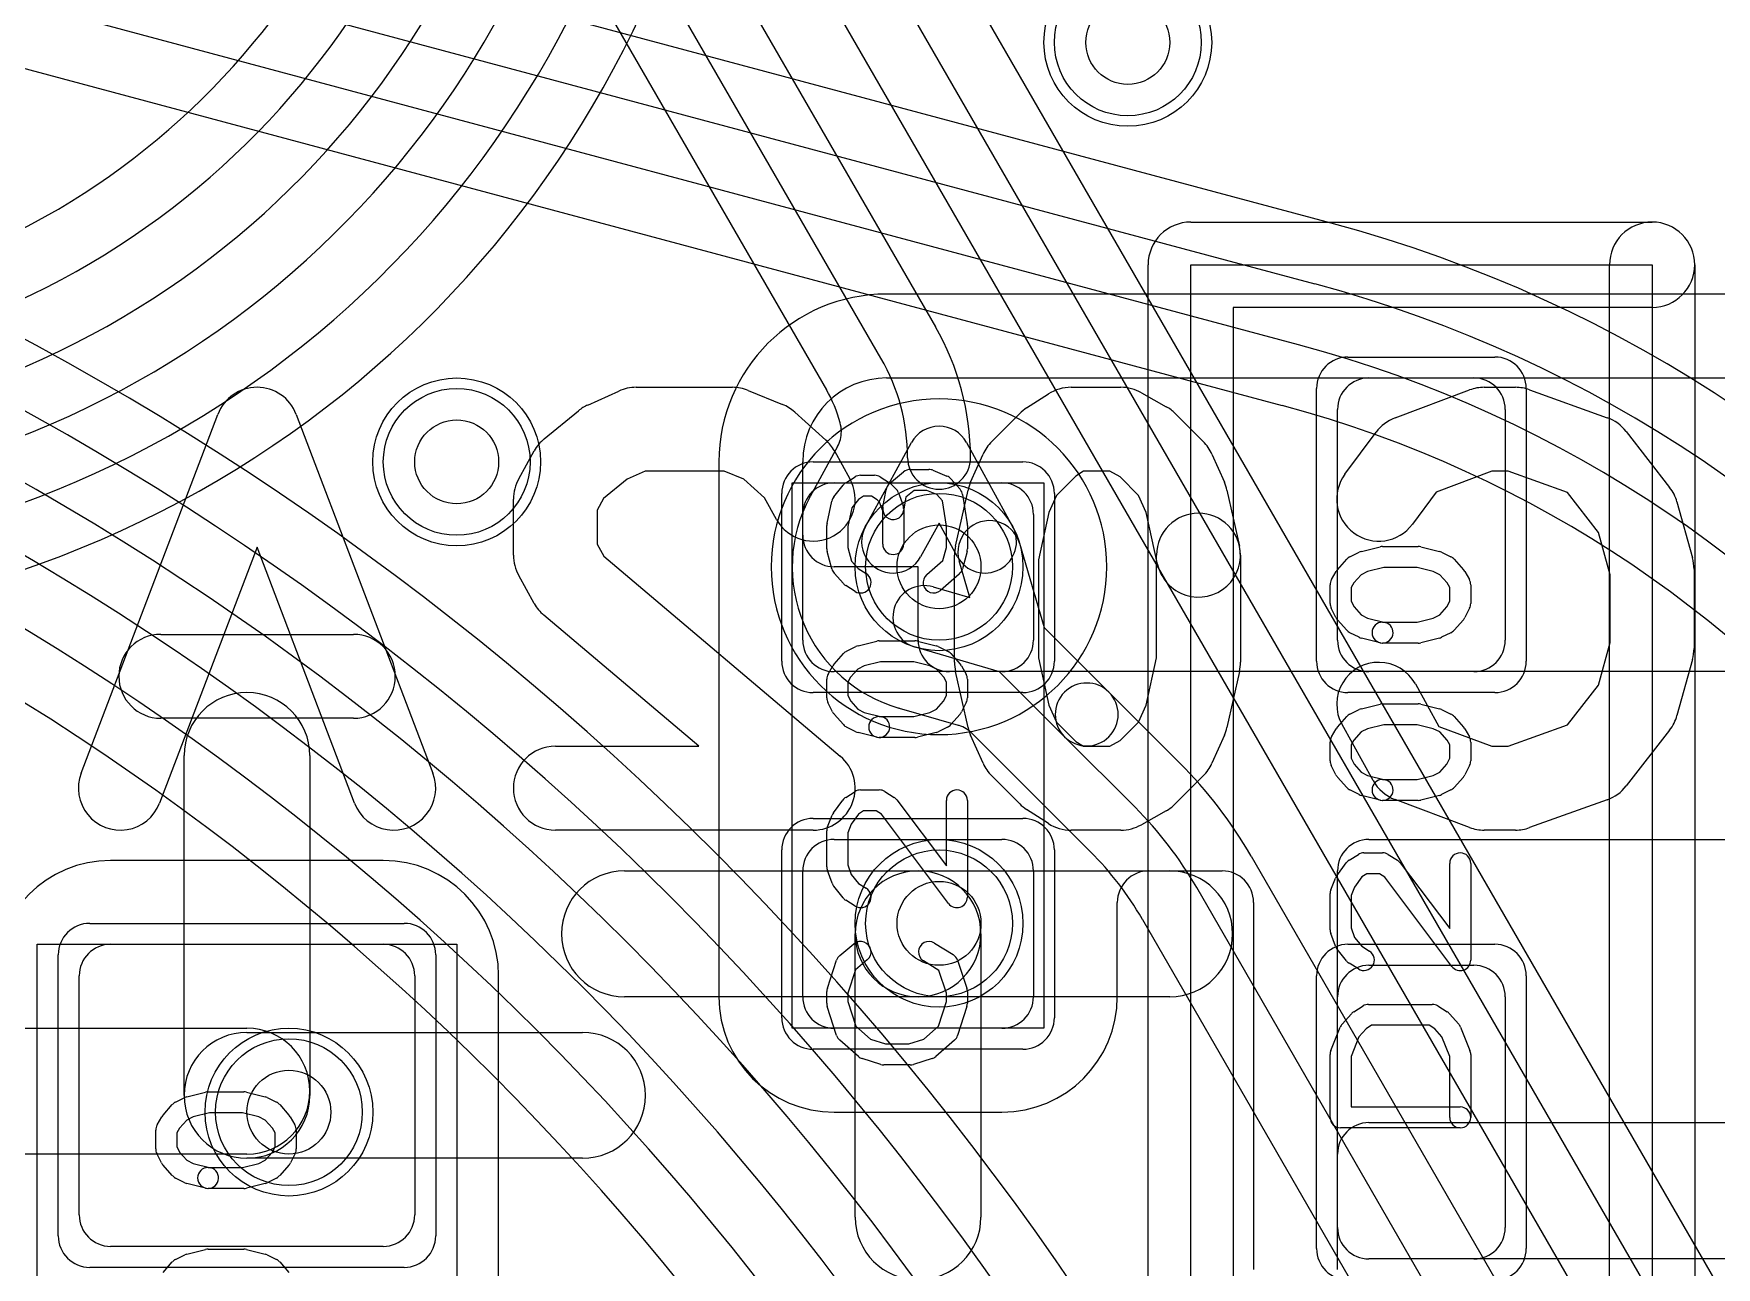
# Model space of a CAD drawing. Extents: x 0 to 20.5, y -0.5 to 20.
# Drawn here: x 13.191 to 17.203, y 10.18 to 13.121 of the extents above; entities that cross this region are included whole.
import ezdxf

# ---------------------------------------------------------------- set-up
doc = ezdxf.new("R2010")
doc.units = 0
for name, color, linetype in [('Hole', 1, 'CONTINUOUS'), ('L1', 3, 'CONTINUOUS'), ('L2', 3, 'CONTINUOUS'), ('L3', 3, 'CONTINUOUS'), ('L4', 3, 'CONTINUOUS'), ('MetalMask-A', 176, 'CONTINUOUS'), ('PartsArea-A', 111, 'CONTINUOUS'), ('PartsSilk-A', 221, 'CONTINUOUS'), ('PartsSilk-B', 221, 'CONTINUOUS'), ('Resist-A', 2, 'CONTINUOUS'), ('Resist-B', 2, 'CONTINUOUS'), ('Silk-A', 140, 'CONTINUOUS'), ('Silk-B', 140, 'CONTINUOUS')]:
    doc.layers.add(name, color=color, linetype=linetype)

msp = doc.modelspace()

# ---------------------------------------------------------------- linework, layer by layer
at = {"layer": 'Hole'}
for centre in [(15.8, 13.1), (14.2, 12.1), (15.35, 11.85), (15.35, 11), (13.8, 10.55)]:
    msp.add_circle(centre, 0.1, dxfattribs=at)
at = {"layer": 'L1'}
for p, q in [((17.775, 12.50004), (15.225, 12.50004)), ((15.225, 12.3), (17.775, 12.3)), ((16.375, 12.3), (16.625, 12.3)), ((16.3, 11.675), (16.3, 12.225)), ((16.7, 12.225), (16.7, 11.675)), ((14.82496, 12.1), (14.82496, 10.825)), ((15.025, 11.92497), (15.025, 12.1)), ((15.1, 12.05), (15.5, 12.05)), ((15.025, 11.675), (15.025, 11.975)), ((15.575, 11.975), (15.575, 11.675)), ((15.3, 11.85), (15.09997, 11.85)), ((15.3, 11.67497), (15.3, 11.85)), ((15.5, 11.6), (15.1, 11.6)), ((17.62503, 11.6), (15.37497, 11.6)), ((16.625, 11.6), (16.375, 11.6)), ((13.55, 10.59), (13.55, 11.4)), ((13.85, 11.4), (13.85, 10.59)), ((15.1, 11.2), (15.5, 11.2)), ((16.37497, 11.2), (17.90003, 11.2)), ((14.025, 11.15004), (13.375, 11.15004)), ((14.6, 11.125), (15.3, 11.125)), ((15.025, 10.825), (15.025, 11.125)), ((15.3, 11.125), (15.9, 11.125)), ((15.575, 11.125), (15.575, 10.825)), ((15.85004, 11.125), (16.02496, 11.125)), ((16.3, 10.27497), (16.3, 11.12503)), ((15.77504, 10.825), (15.77504, 11.05)), ((16.09996, 11.05), (16.09996, 10.175)), ((15.15, 10.3), (15.15, 10.975)), ((15.45, 10.975), (15.45, 10.3)), ((13.375, 10.95), (14.025, 10.95)), ((13.3, 10.305), (13.3, 10.875)), ((14.1, 10.875), (14.1, 10.305)), ((14.30004, 9.95004), (14.30004, 10.875)), ((16.375, 10.9), (16.625, 10.9)), ((15.3, 10.825), (14.6, 10.825)), ((15.9, 10.825), (15.3, 10.825)), ((16.3, 10.275), (16.3, 10.825)), ((16.7, 10.825), (16.7, 10.275)), ((12.9, 10.75), (13.7, 10.75)), ((13.7, 10.74), (14.5, 10.74)), ((15.5, 10.75), (15.1, 10.75)), ((15.1, 10.54996), (15.5, 10.54996)), ((16.37497, 10.525), (17.90003, 10.525)), ((13.7, 10.45), (12.9, 10.45)), ((14.5, 10.44), (13.7, 10.44)), ((16.3, 10.175), (16.3, 10.45003)), ((14.025, 10.23), (13.375, 10.23)), ((17.90003, 10.2), (16.37497, 10.2)), ((16.625, 10.2), (16.375, 10.2))]:
    msp.add_line(p, q, dxfattribs=at)
for centre in [(15.8, 13.1), (14.2, 12.1), (15.35, 11.85), (15.35, 11), (13.8, 10.55)]:
    msp.add_circle(centre, 0.2, dxfattribs=at)
for centre, radius, start, end in [((12.35, 14.2326), 1.77496, -74.9998, 0), ((12.35, 14.2326), 1.925, -74.99993, 0), ((12.35, 14.2326), 2.075, -75.00002, 0), ((12.35, 14.23261), 2.225, -75.0001, 0), ((12.35, 14.23261), 2.375, -75.0001, 0), ((12.35, 14.23261), 2.52504, -75.00018, 0), ((15.225, 12.1), 0.40004, 90, 180), ((15.225, 12.1), 0.2, 90, 180), ((16.375, 12.225), 0.075, 90, 180), ((16.625, 12.225), 0.075, 0, 90), ((15.1, 11.975), 0.075, 90, 180), ((15.5, 11.975), 0.075, 0, 90), ((15.09997, 11.92497), 0.07497, 180, -90), ((15.1, 11.675), 0.075, 180, -90), ((15.37497, 11.67497), 0.07497, 180, -90), ((15.5, 11.675), 0.075, -90, 0), ((16.375, 11.675), 0.075, 180, -90), ((16.625, 11.675), 0.075, -90, 0), ((13.7, 11.4), 0.15, 0, 180), ((15.1, 11.125), 0.075, 90, 180), ((15.5, 11.125), 0.075, 0, 90), ((16.37497, 11.12503), 0.07497, 90, 180), ((13.375, 10.875), 0.27504, 90, 180), ((14.025, 10.875), 0.27504, 0, 90), ((14.6, 10.975), 0.15, 90, -90), ((15.3, 10.975), 0.15, 0, 180), ((15.3, 10.975), 0.15, 90, -90), ((15.3, 10.975), 0.15, -90, 90), ((15.85004, 11.05), 0.075, 90, 180), ((15.9, 10.975), 0.15, -90, 90), ((16.02496, 11.05), 0.075, 0, 90), ((13.375, 10.875), 0.075, 90, 180), ((14.025, 10.875), 0.075, 0, 90), ((16.375, 10.825), 0.075, 90, 180), ((16.625, 10.825), 0.075, 0, 90), ((15.1, 10.825), 0.27504, 180, -90), ((15.1, 10.825), 0.075, 180, -90), ((15.5, 10.825), 0.27504, -90, 0), ((15.5, 10.825), 0.075, -90, 0), ((13.7, 10.59), 0.15, 90, -90), ((13.7, 10.6), 0.15, -90, 90), ((14.5, 10.59), 0.15, -90, 90), ((13.7, 10.59), 0.15, 180, 0), ((16.37497, 10.45003), 0.07497, 90, 180), ((13.375, 10.305), 0.075, 180, -90), ((14.025, 10.305), 0.075, -90, 0), ((15.3, 10.3), 0.15, 180, 0), ((16.375, 10.275), 0.075, 180, -90), ((16.37497, 10.27497), 0.07497, 180, -90), ((16.625, 10.275), 0.075, -90, 0)]:
    msp.add_arc(centre, radius, start, end, dxfattribs=at)
at = {"layer": 'L2'}
for centre in [(15.8, 13.1), (14.2, 12.1), (15.35, 11), (13.8, 10.55)]:
    msp.add_circle(centre, 0.2, dxfattribs=at)
for start, end in [(90, -90), (-90, 90)]:
    msp.add_arc((15.35, 11.85), 0.40004, start, end, dxfattribs=at)
at = {"layer": 'L3'}
for p, q in [((16.2847, 12.66913), (12.59943, 13.6566)), ((12.56059, 13.51167), (16.24587, 12.5242)), ((16.20705, 12.37931), (12.52177, 13.36678)), ((12.48294, 13.22185), (16.16821, 12.23439))]:
    msp.add_line(p, q, dxfattribs=at)
for centre in [(15.8, 13.1), (14.2, 12.1), (15.35, 11), (13.8, 10.55)]:
    msp.add_circle(centre, 0.2, dxfattribs=at)
for centre, radius, start, end in [((15.45, 9.55398), 3.22504, 0, 75.00003), ((15.45, 9.55398), 3.075, 0, 74.99997), ((15.45, 9.55398), 2.925, 0, 74.9999), ((15.35, 11.85), 0.40004, 90, -90), ((15.35, 11.85), 0.40004, -90, 90), ((15.45, 9.55398), 2.77496, 0, 75.00007)]:
    msp.add_arc(centre, radius, start, end, dxfattribs=at)
at = {"layer": 'L4'}
for p, q in [((14.40707, 14.6875), (17.72283, 8.94442)), ((17.59293, 8.86942), (14.27716, 14.6125)), ((14.12005, 14.5375), (15.34136, 12.42213)), ((15.21146, 12.34713), (13.99014, 14.4625)), ((13.87463, 14.3625), (15.08152, 12.27209)), ((17.85277, 9.01944), (14.81123, 14.28753)), ((15.1078, 12.13633), (15.0427, 12.01763)), ((15.17464, 11.94617), (15.28424, 12.14605)), ((15.41576, 12.14605), (15.52536, 11.94617)), ((15.35, 11.954), (15.30616, 11.87405)), ((15.39384, 11.87405), (15.35, 11.954)), ((15.542, 11.906), (15.60046, 11.7056)), ((15.42354, 11.77646), (15.398, 11.864)), ((15.336, 11.802), (15.42354, 11.77646)), ((15.60046, 11.7056), (15.7551, 11.55096)), ((15.4944, 11.59954), (15.294, 11.658)), ((15.64904, 11.4449), (15.4944, 11.59954)), ((15.7551, 11.55096), (15.92333, 11.38273)), ((15.2546, 11.51321), (15.39525, 11.47218)), ((15.42962, 11.45212), (15.71119, 11.17057)), ((15.81726, 11.27666), (15.64904, 11.4449)), ((16.09416, 11.1601), (17.46303, 8.78916)), ((17.33313, 8.71416), (15.96426, 11.0851)), ((15.83482, 11.0092), (17.20319, 8.63913))]:
    msp.add_line(p, q, dxfattribs=at)
for centre in [(15.8, 13.1), (14.2, 12.1), (15.35, 11.85), (15.35, 11), (13.8, 10.55)]:
    msp.add_circle(centre, 0.2, dxfattribs=at)
for centre, radius, start, end in [((9.85, 6.2), 7.02504, 0, 90), ((9.85, 6.2), 6.875, 0, 90), ((9.85, 6.2), 6.725, 0, 90), ((9.85, 6.2), 6.575, 0, 90), ((9.85, 6.2), 6.425, 0, 90), ((9.85, 6.2), 6.27496, 0, 90), ((14.80072, 12.10999), 0.62428, 0, 30.00011), ((14.80072, 12.10999), 0.47428, 0, 29.99991), ((14.80072, 12.10998), 0.32424, 14.85401, 29.99848), ((15.04207, 12.17238), 0.07497, -28.74282, 0), ((15.04207, 12.1724), 0.07497, -0.01528, 16.02938), ((15.35, 12.10999), 0.075, 28.7385, 151.2615), ((15.35, 12.10999), 0.075, 180, 0), ((15.34999, 11.85), 0.35004, 151.6661, -105.89211), ((14.9764, 12.05262), 0.07497, -29.12587, -27.82297), ((15.47, 11.885), 0.075, 16.2602, -163.73698), ((15.2404, 11.91011), 0.075, 151.2615, -28.73724), ((15.4596, 11.91011), 0.075, -151.2615, 28.73724), ((15.315, 11.73), 0.075, 73.7398, -106.26302), ((15.70207, 11.49793), 0.075, 45, -135), ((15.70207, 11.49793), 0.075, -135, 45), ((15.23361, 11.44124), 0.07497, 73.74071, 74.10605), ((15.37426, 11.40021), 0.07497, 72.72758, 73.74071), ((15.37589, 11.39972), 0.07497, 73.13606, 74.02836), ((15.37603, 11.39968), 0.07497, 44.9946, 73.24732), ((15.37661, 11.39911), 0.07497, 45, 45.61606), ((15.16319, 10.62259), 1.075, 30.00066, 45), ((15.16319, 10.62259), 0.925, 30.00064, 45), ((15.16315, 10.62263), 0.77497, 30.0475, 44.99477), ((15.7694, 10.97258), 0.07497, 29.23869, 30.53646)]:
    msp.add_arc(centre, radius, start, end, dxfattribs=at)
at = {"layer": 'MetalMask-A'}
for p, q in [((16.375, 12.3), (16.625, 12.3)), ((16.3, 11.675), (16.3, 12.225)), ((16.7, 12.225), (16.7, 11.675)), ((15.1, 12.05), (15.5, 12.05)), ((15.025, 11.675), (15.025, 11.975)), ((15.575, 11.975), (15.575, 11.675)), ((15.5, 11.6), (15.1, 11.6)), ((16.625, 11.6), (16.375, 11.6)), ((15.1, 11.2), (15.5, 11.2)), ((15.025, 10.825), (15.025, 11.125)), ((15.575, 11.125), (15.575, 10.825)), ((13.375, 10.95), (14.025, 10.95)), ((13.3, 10.305), (13.3, 10.875)), ((14.1, 10.875), (14.1, 10.305)), ((16.375, 10.9), (16.625, 10.9)), ((16.3, 10.275), (16.3, 10.825)), ((16.7, 10.825), (16.7, 10.275)), ((15.5, 10.75), (15.1, 10.75)), ((14.025, 10.23), (13.375, 10.23)), ((16.625, 10.2), (16.375, 10.2))]:
    msp.add_line(p, q, dxfattribs=at)
for centre, start, end in [((16.375, 12.225), 90, 180), ((16.625, 12.225), 0, 90), ((15.1, 11.975), 90, 180), ((15.5, 11.975), 0, 90), ((15.1, 11.675), 180, -90), ((15.5, 11.675), -90, 0), ((16.375, 11.675), 180, -90), ((16.625, 11.675), -90, 0), ((15.1, 11.125), 90, 180), ((15.5, 11.125), 0, 90), ((13.375, 10.875), 90, 180), ((14.025, 10.875), 0, 90), ((16.375, 10.825), 90, 180), ((16.625, 10.825), 0, 90), ((15.1, 10.825), 180, -90), ((15.5, 10.825), -90, 0), ((13.375, 10.305), 180, -90), ((14.025, 10.305), -90, 0), ((16.375, 10.275), 180, -90), ((16.625, 10.275), -90, 0)]:
    msp.add_arc(centre, 0.075, start, end, dxfattribs=at)
at = {"layer": 'PartsArea-A'}
for p, q in [((15.95, 9.93), (15.95, 12.57)), ((15.95, 12.57), (17.05, 12.57)), ((17.05, 12.57), (17.05, 9.93)), ((15, 10.75), (15, 12.05)), ((15, 12.05), (15.6, 12.05)), ((15.6, 12.05), (15.6, 10.75)), ((13.2, 8.95), (13.2, 10.95)), ((13.2, 10.95), (14.2, 10.95)), ((14.2, 10.95), (14.2, 8.95)), ((15.6, 10.75), (15, 10.75))]:
    msp.add_line(p, q, dxfattribs=at)
at = {"layer": 'PartsSilk-A'}
for p, q in [((15.95, 12.6716), (17.05, 12.6716)), ((15.8484, 9.43), (15.8484, 12.57)), ((16.9484, 9.5316), (16.9484, 12.57)), ((17.1516, 12.57), (17.1516, 9.43)), ((17.05, 12.4684), (16.0516, 12.4684)), ((16.0516, 12.4684), (16.0516, 9.5316)), ((15.23215, 12.04838), (15.26548, 12.07615)), ((15.28148, 12.08194), (15.32593, 12.08194)), ((15.33554, 12.08002), (15.36887, 12.06614)), ((15.099, 12.01701), (15.12122, 12.04479)), ((15.12749, 12.05037), (15.14971, 12.06426)), ((15.16296, 12.06806), (15.1963, 12.06806)), ((15.20955, 12.06426), (15.23177, 12.05037)), ((15.2362, 12.04685), (15.24731, 12.03574)), ((15.37795, 12.05967), (15.40017, 12.03467)), ((15.08295, 11.95376), (15.09406, 12.00654)), ((15.1576, 12.01023), (15.14176, 11.99042)), ((15.17013, 12.01806), (15.1576, 12.01023)), ((15.18913, 12.01806), (15.17013, 12.01806)), ((15.20285, 12.00948), (15.18913, 12.01806)), ((15.20803, 12.0043), (15.20285, 12.00948)), ((15.21574, 11.9831), (15.20803, 12.0043)), ((15.21613, 11.99188), (15.22354, 12.03355)), ((15.25313, 12.0266), (15.26424, 11.99604)), ((15.27117, 12.01581), (15.26535, 11.98312)), ((15.29053, 12.03194), (15.27117, 12.01581)), ((15.32093, 12.03194), (15.29053, 12.03194)), ((15.34437, 12.02218), (15.32093, 12.03194)), ((15.35795, 12.00691), (15.34437, 12.02218)), ((15.36759, 11.94662), (15.35795, 12.00691)), ((15.40617, 12.02201), (15.41728, 11.95256)), ((15.14176, 11.99042), (15.13241, 11.94601)), ((15.21574, 11.90417), (15.21574, 11.9831)), ((15.26574, 11.9875), (15.26574, 11.90417)), ((15.08241, 11.89306), (15.08241, 11.94861)), ((15.13241, 11.94601), (15.13241, 11.89634)), ((15.36759, 11.89634), (15.36759, 11.94662)), ((15.41759, 11.94861), (15.41759, 11.89306)), ((15.09436, 11.84495), (15.08325, 11.88662)), ((15.13241, 11.89634), (15.14115, 11.86356)), ((15.35929, 11.86519), (15.36759, 11.89634)), ((15.41675, 11.88662), (15.40564, 11.84495)), ((16.32956, 11.87375), (16.35178, 11.88486)), ((16.3569, 11.88675), (16.40135, 11.89786)), ((16.40741, 11.89861), (16.49259, 11.89861)), ((16.49865, 11.89786), (16.5431, 11.88675)), ((16.54822, 11.88486), (16.57044, 11.87375)), ((15.12205, 11.80978), (15.09983, 11.83478)), ((15.14115, 11.86356), (15.15704, 11.84568)), ((15.15704, 11.84568), (15.17621, 11.8337)), ((15.32058, 11.83131), (15.35929, 11.86519)), ((16.2857, 11.81934), (16.29681, 11.83879)), ((16.29983, 11.843), (16.32205, 11.868)), ((16.37169, 11.83891), (16.35623, 11.83118)), ((16.41049, 11.84861), (16.37169, 11.83891)), ((16.48951, 11.84861), (16.41049, 11.84861)), ((16.52831, 11.83891), (16.48951, 11.84861)), ((16.54377, 11.83118), (16.52831, 11.83891)), ((16.57795, 11.868), (16.60017, 11.843)), ((16.60319, 11.83879), (16.6143, 11.81934)), ((15.14971, 11.7913), (15.12749, 11.80519)), ((15.39794, 11.83258), (15.3535, 11.79369)), ((16.28241, 11.7625), (16.28241, 11.80694)), ((16.33894, 11.81173), (16.33241, 11.8003)), ((16.33241, 11.8003), (16.33241, 11.7684)), ((16.35623, 11.83118), (16.33894, 11.81173)), ((16.56106, 11.81173), (16.54377, 11.83118)), ((16.56759, 11.8003), (16.56106, 11.81173)), ((16.56759, 11.7684), (16.56759, 11.8003)), ((16.61759, 11.80694), (16.61759, 11.7625)), ((16.33241, 11.7684), (16.3394, 11.75442)), ((16.5606, 11.75442), (16.56759, 11.7684)), ((16.29616, 11.7291), (16.28505, 11.75132)), ((16.32205, 11.69867), (16.29983, 11.72367)), ((16.3394, 11.75442), (16.35623, 11.73549)), ((16.35623, 11.73549), (16.37169, 11.72776)), ((16.37169, 11.72776), (16.41347, 11.71731)), ((16.40741, 11.71806), (16.48951, 11.71806)), ((16.48951, 11.71806), (16.52831, 11.72776)), ((16.52831, 11.72776), (16.54377, 11.73549)), ((16.54377, 11.73549), (16.5606, 11.75442)), ((16.60017, 11.72367), (16.57795, 11.69867)), ((16.61495, 11.75132), (16.60384, 11.7291)), ((16.35178, 11.68181), (16.32956, 11.69292)), ((16.40135, 11.66881), (16.3569, 11.67992)), ((16.5431, 11.67992), (16.49865, 11.66881)), ((16.57044, 11.69292), (16.54822, 11.68181)), ((15.09983, 11.618), (15.12205, 11.643)), ((15.12956, 11.64875), (15.15178, 11.65986)), ((15.1569, 11.66175), (15.20135, 11.67286)), ((15.20741, 11.67361), (15.29259, 11.67361)), ((15.29865, 11.67286), (15.3431, 11.66175)), ((15.34822, 11.65986), (15.37044, 11.64875)), ((15.37795, 11.643), (15.40017, 11.618)), ((16.49259, 11.66806), (16.40741, 11.66806)), ((15.0857, 11.59434), (15.09681, 11.61379)), ((15.15623, 11.60618), (15.13894, 11.58673)), ((15.17169, 11.61391), (15.15623, 11.60618)), ((15.21049, 11.62361), (15.17169, 11.61391)), ((15.28951, 11.62361), (15.21049, 11.62361)), ((15.32831, 11.61391), (15.28951, 11.62361)), ((15.34377, 11.60618), (15.32831, 11.61391)), ((15.36106, 11.58673), (15.34377, 11.60618)), ((15.40319, 11.61379), (15.4143, 11.59434)), ((15.08241, 11.5375), (15.08241, 11.58194)), ((15.13894, 11.58673), (15.13241, 11.5753)), ((15.13241, 11.5753), (15.13241, 11.5434)), ((15.36759, 11.5753), (15.36106, 11.58673)), ((15.36759, 11.5434), (15.36759, 11.5753)), ((15.41759, 11.58194), (15.41759, 11.5375)), ((15.09616, 11.5041), (15.08505, 11.52632)), ((15.13241, 11.5434), (15.1394, 11.52942)), ((15.1394, 11.52942), (15.15623, 11.51049)), ((15.34377, 11.51049), (15.3606, 11.52942)), ((15.3606, 11.52942), (15.36759, 11.5434)), ((15.41495, 11.52632), (15.40384, 11.5041)), ((16.3569, 11.51175), (16.40135, 11.52286)), ((16.40741, 11.52361), (16.49259, 11.52361)), ((16.49865, 11.52286), (16.5431, 11.51175)), ((15.12205, 11.47367), (15.09983, 11.49867)), ((15.15623, 11.51049), (15.17169, 11.50276)), ((15.17169, 11.50276), (15.21347, 11.49231)), ((15.20741, 11.49306), (15.28951, 11.49306)), ((15.28951, 11.49306), (15.32831, 11.50276)), ((15.32831, 11.50276), (15.34377, 11.51049)), ((15.40017, 11.49867), (15.37795, 11.47367)), ((16.29983, 11.468), (16.32205, 11.493)), ((16.32956, 11.49875), (16.35178, 11.50986)), ((16.54822, 11.50986), (16.57044, 11.49875)), ((16.57795, 11.493), (16.60017, 11.468)), ((15.15178, 11.45681), (15.12956, 11.46792)), ((15.20135, 11.44381), (15.1569, 11.45492)), ((15.29259, 11.44306), (15.20741, 11.44306)), ((15.3431, 11.45492), (15.29865, 11.44381)), ((15.37044, 11.46792), (15.34822, 11.45681)), ((16.2857, 11.44434), (16.29681, 11.46379)), ((16.33894, 11.43673), (16.33241, 11.4253)), ((16.35623, 11.45618), (16.33894, 11.43673)), ((16.37169, 11.46391), (16.35623, 11.45618)), ((16.41049, 11.47361), (16.37169, 11.46391)), ((16.48951, 11.47361), (16.41049, 11.47361)), ((16.52831, 11.46391), (16.48951, 11.47361)), ((16.54377, 11.45618), (16.52831, 11.46391)), ((16.56106, 11.43673), (16.54377, 11.45618)), ((16.56759, 11.4253), (16.56106, 11.43673)), ((16.60319, 11.46379), (16.6143, 11.44434)), ((16.28241, 11.3875), (16.28241, 11.43194)), ((16.33241, 11.4253), (16.33241, 11.3934)), ((16.56759, 11.3934), (16.56759, 11.4253)), ((16.61759, 11.43194), (16.61759, 11.3875)), ((16.29616, 11.3541), (16.28505, 11.37632)), ((16.33241, 11.3934), (16.3394, 11.37942)), ((16.3394, 11.37942), (16.35623, 11.36049)), ((16.35623, 11.36049), (16.37169, 11.35276)), ((16.52831, 11.35276), (16.54377, 11.36049)), ((16.54377, 11.36049), (16.5606, 11.37942)), ((16.5606, 11.37942), (16.56759, 11.3934)), ((16.61495, 11.37632), (16.60384, 11.3541)), ((15.12749, 11.30037), (15.14971, 11.31426)), ((15.16296, 11.31806), (15.20741, 11.31806)), ((15.22066, 11.31426), (15.24288, 11.30037)), ((16.32205, 11.32367), (16.29983, 11.34867)), ((16.35178, 11.30681), (16.32956, 11.31792)), ((16.37169, 11.35276), (16.41347, 11.34231)), ((16.40741, 11.34306), (16.48951, 11.34306)), ((16.48951, 11.34306), (16.52831, 11.35276)), ((16.57044, 11.31792), (16.54822, 11.30681)), ((16.60017, 11.34867), (16.57795, 11.32367)), ((15.0983, 11.26331), (15.12052, 11.29387)), ((15.24961, 11.2942), (15.36759, 11.13733)), ((15.36759, 11.13733), (15.36759, 11.29306)), ((15.41759, 11.29306), (15.41759, 11.0625)), ((16.40135, 11.29381), (16.3569, 11.30492)), ((16.49259, 11.29306), (16.40741, 11.29306)), ((16.5431, 11.30492), (16.49865, 11.29381)), ((15.0842, 11.23011), (15.09531, 11.25789)), ((15.14057, 11.23643), (15.13241, 11.21602)), ((15.15811, 11.26054), (15.14057, 11.23643)), ((15.17013, 11.26806), (15.15811, 11.26054)), ((15.20024, 11.26806), (15.17013, 11.26806)), ((15.21244, 11.26043), (15.20024, 11.26806)), ((15.37261, 11.04747), (15.21244, 11.26043)), ((15.08241, 11.13472), (15.08241, 11.22083)), ((15.13241, 11.21602), (15.13241, 11.13912)), ((16.32749, 11.15037), (16.34971, 11.16426)), ((16.36296, 11.16806), (16.40741, 11.16806)), ((16.42066, 11.16426), (16.44288, 11.15037)), ((15.09503, 11.09563), (15.08392, 11.12618)), ((15.13241, 11.13912), (15.14061, 11.11658)), ((15.14061, 11.11658), (15.1576, 11.09533)), ((16.2983, 11.11331), (16.32052, 11.14387)), ((16.37013, 11.11806), (16.35811, 11.11054)), ((16.40024, 11.11806), (16.37013, 11.11806)), ((16.41244, 11.11043), (16.40024, 11.11806)), ((16.44961, 11.1442), (16.56759, 10.98733)), ((16.56759, 10.98733), (16.56759, 11.14306)), ((16.61759, 11.14306), (16.61759, 10.9125)), ((15.12122, 11.06077), (15.099, 11.08855)), ((15.1576, 11.09533), (15.17621, 11.0837)), ((16.2842, 11.08011), (16.29531, 11.10789)), ((16.34057, 11.08643), (16.33241, 11.06602)), ((16.35811, 11.11054), (16.34057, 11.08643)), ((16.57261, 10.89747), (16.41244, 11.11043)), ((15.14971, 11.0413), (15.12749, 11.05519)), ((16.28241, 10.98472), (16.28241, 11.07083)), ((16.33241, 11.06602), (16.33241, 10.98912)), ((15.33918, 10.95314), (15.38362, 10.92537)), ((16.29503, 10.94563), (16.28392, 10.97618)), ((16.33241, 10.98912), (16.34061, 10.96658)), ((16.34061, 10.96658), (16.3576, 10.94533)), ((15.08369, 10.8454), (15.10591, 10.91207)), ((15.11363, 10.92338), (15.14696, 10.95115)), ((15.17896, 10.91273), (15.1511, 10.88952)), ((15.39409, 10.91207), (15.41631, 10.8454)), ((16.32122, 10.91077), (16.299, 10.93855)), ((16.3576, 10.94533), (16.37621, 10.9337)), ((15.1511, 10.88952), (15.13241, 10.83344)), ((15.3495, 10.88773), (15.31268, 10.91074)), ((15.36759, 10.83344), (15.3495, 10.88773)), ((16.34971, 10.8913), (16.32749, 10.90519)), ((15.08241, 10.80972), (15.08241, 10.8375)), ((15.13241, 10.83344), (15.13241, 10.81362)), ((15.36759, 10.81362), (15.36759, 10.83344)), ((15.41759, 10.8375), (15.41759, 10.80972)), ((15.10582, 10.73266), (15.0836, 10.8021)), ((15.13241, 10.81362), (15.15132, 10.75452)), ((15.34868, 10.75452), (15.36759, 10.81362)), ((15.4164, 10.8021), (15.39418, 10.73266)), ((16.33861, 10.78926), (16.36083, 10.80314)), ((16.37407, 10.80694), (16.52593, 10.80694)), ((16.53917, 10.80314), (16.56139, 10.78926)), ((15.15132, 10.75452), (15.18656, 10.72368)), ((15.31344, 10.72368), (15.34868, 10.75452)), ((16.2842, 10.69678), (16.30642, 10.75234)), ((16.31094, 10.75967), (16.33316, 10.78467)), ((16.38124, 10.75694), (16.36815, 10.74876)), ((16.51876, 10.75694), (16.38124, 10.75694)), ((16.53185, 10.74876), (16.51876, 10.75694)), ((16.56684, 10.78467), (16.58906, 10.75967)), ((16.59358, 10.75234), (16.6158, 10.69678)), ((15.15761, 10.68258), (15.11317, 10.72147)), ((15.18656, 10.72368), (15.22234, 10.7125)), ((15.22234, 10.7125), (15.27766, 10.7125)), ((15.27766, 10.7125), (15.31344, 10.72368)), ((15.38683, 10.72147), (15.34239, 10.68258)), ((16.35122, 10.72972), (16.33241, 10.68269)), ((16.36815, 10.74876), (16.35122, 10.72972)), ((16.54878, 10.72972), (16.53185, 10.74876)), ((16.56759, 10.68269), (16.54878, 10.72972)), ((15.21106, 10.66364), (15.16661, 10.67753)), ((15.33339, 10.67753), (15.28894, 10.66364)), ((16.28241, 10.5375), (16.28241, 10.6875)), ((16.33241, 10.68269), (16.33241, 10.5625)), ((16.56759, 10.5375), (16.56759, 10.68269)), ((16.61759, 10.6875), (16.61759, 10.5375)), ((15.28148, 10.6625), (15.21852, 10.6625)), ((13.5569, 10.58675), (13.60135, 10.59786)), ((13.60741, 10.59861), (13.69259, 10.59861)), ((13.69865, 10.59786), (13.7431, 10.58675)), ((13.49983, 10.543), (13.52205, 10.568)), ((13.52956, 10.57375), (13.55178, 10.58486)), ((13.74822, 10.58486), (13.77044, 10.57375)), ((13.77795, 10.568), (13.80017, 10.543)), ((16.33241, 10.5625), (16.59259, 10.5625)), ((13.4857, 10.51934), (13.49681, 10.53879)), ((13.53894, 10.51173), (13.53241, 10.5003)), ((13.55623, 10.53118), (13.53894, 10.51173)), ((13.57169, 10.53891), (13.55623, 10.53118)), ((13.61049, 10.54861), (13.57169, 10.53891)), ((13.68951, 10.54861), (13.61049, 10.54861)), ((13.72831, 10.53891), (13.68951, 10.54861)), ((13.74377, 10.53118), (13.72831, 10.53891)), ((13.76106, 10.51173), (13.74377, 10.53118)), ((13.76759, 10.5003), (13.76106, 10.51173)), ((13.80319, 10.53879), (13.8143, 10.51934)), ((16.59259, 10.5125), (16.30741, 10.5125)), ((13.48241, 10.4625), (13.48241, 10.50694)), ((13.53241, 10.5003), (13.53241, 10.4684)), ((13.76759, 10.4684), (13.76759, 10.5003)), ((13.81759, 10.50694), (13.81759, 10.4625)), ((13.49616, 10.4291), (13.48505, 10.45132)), ((13.53241, 10.4684), (13.5394, 10.45442)), ((13.5394, 10.45442), (13.55623, 10.43549)), ((13.55623, 10.43549), (13.57169, 10.42776)), ((13.72831, 10.42776), (13.74377, 10.43549)), ((13.74377, 10.43549), (13.7606, 10.45442)), ((13.7606, 10.45442), (13.76759, 10.4684)), ((13.81495, 10.45132), (13.80384, 10.4291)), ((13.52205, 10.39867), (13.49983, 10.42367)), ((13.55178, 10.38181), (13.52956, 10.39292)), ((13.57169, 10.42776), (13.61347, 10.41731)), ((13.60741, 10.41806), (13.68951, 10.41806)), ((13.68951, 10.41806), (13.72831, 10.42776)), ((13.77044, 10.39292), (13.74822, 10.38181)), ((13.80017, 10.42367), (13.77795, 10.39867)), ((13.60135, 10.36881), (13.5569, 10.37992)), ((13.69259, 10.36806), (13.60741, 10.36806)), ((13.7431, 10.37992), (13.69865, 10.36881)), ((13.49983, 10.168), (13.52205, 10.193)), ((13.52956, 10.19875), (13.55178, 10.20986)), ((13.5569, 10.21175), (13.60135, 10.22286)), ((13.60741, 10.22361), (13.69259, 10.22361)), ((13.69865, 10.22286), (13.7431, 10.21175)), ((13.74822, 10.20986), (13.77044, 10.19875)), ((13.77795, 10.193), (13.80017, 10.168))]:
    msp.add_line(p, q, dxfattribs=at)
for centre, radius, start, end in [((15.95, 12.57), 0.1016, 90, 180), ((17.05, 12.57), 0.1016, 0, 180), ((17.05, 12.57), 0.1016, -90, 90), ((15.28148, 12.05694), 0.025, 90, 129.8005), ((15.32593, 12.05694), 0.025, 67.39424, 90), ((15.14074, 12.02917), 0.025, 122.00538, 141.34522), ((15.16296, 12.04306), 0.025, 90, 122.01002), ((15.1963, 12.04306), 0.025, 57.99462, 90), ((15.24815, 12.02917), 0.025, 129.7909, 169.91674), ((15.21852, 12.02917), 0.025, 45, 57.98998), ((15.22963, 12.01806), 0.025, 19.97136, 45), ((15.35926, 12.04306), 0.025, 41.62783, 67.39112), ((15.11852, 12.00139), 0.025, 141.33303, 168.11298), ((15.24074, 11.9875), 0.025, 0, 19.97859), ((15.38148, 12.01806), 0.025, 9.08937, 41.63069), ((15.24074, 11.9875), 0.025, 169.90837, -10.08326), ((15.10741, 11.94861), 0.025, 168.11016, 180), ((15.39259, 11.94861), 0.025, 0, 9.08867), ((15.10741, 11.89306), 0.025, 180, -165.07115), ((15.24074, 11.90417), 0.025, 180, 0), ((15.39259, 11.89306), 0.025, -14.92551, 0), ((16.36296, 11.8625), 0.025, 104.03068, 116.56505), ((16.40741, 11.87361), 0.025, 90, 104.03068), ((16.49259, 11.87361), 0.025, 75.96932, 90), ((16.53704, 11.8625), 0.025, 63.43495, 75.96932), ((15.11852, 11.85139), 0.025, -165.07449, -138.36931), ((15.38148, 11.85139), 0.025, -48.81192, -14.92885), ((16.31852, 11.82639), 0.025, 138.37217, 150.26649), ((16.34074, 11.85139), 0.025, 116.56505, 138.37217), ((16.55926, 11.85139), 0.025, 41.62783, 63.43495), ((16.58148, 11.82639), 0.025, 29.73351, 41.62783), ((15.14074, 11.82639), 0.025, -138.37217, -122.01002), ((15.16296, 11.8125), 0.025, -122.00538, 57.98998), ((15.33704, 11.8125), 0.025, 131.18808, -48.81042), ((16.30741, 11.80694), 0.025, 150.26649, 180), ((16.59259, 11.80694), 0.025, 0, 29.73351), ((16.30741, 11.7625), 0.025, 180, -153.43495), ((16.59259, 11.7625), 0.025, -26.56505, 0), ((16.31852, 11.74028), 0.025, -153.43495, -138.37217), ((16.40741, 11.69306), 0.025, 90, -90), ((16.40741, 11.69306), 0.025, -104.03068, 75.96679), ((16.58148, 11.74028), 0.025, -41.62783, -26.56505), ((16.34074, 11.71528), 0.025, -138.37217, -116.56505), ((16.36296, 11.70417), 0.025, -116.56505, -104.03068), ((16.53704, 11.70417), 0.025, -75.96932, -63.43495), ((16.55926, 11.71528), 0.025, -63.43495, -41.62783), ((15.14074, 11.62639), 0.025, 116.56505, 138.37217), ((15.16296, 11.6375), 0.025, 104.03068, 116.56505), ((15.20741, 11.64861), 0.025, 90, 104.03068), ((15.29259, 11.64861), 0.025, 75.96932, 90), ((15.33704, 11.6375), 0.025, 63.43495, 75.96932), ((15.35926, 11.62639), 0.025, 41.62783, 63.43495), ((16.49259, 11.69306), 0.025, -90, -75.96932), ((15.10741, 11.58194), 0.025, 150.26649, 180), ((15.11852, 11.60139), 0.025, 138.37217, 150.26649), ((15.38148, 11.60139), 0.025, 29.73351, 41.62783), ((15.39259, 11.58194), 0.025, 0, 29.73351), ((15.10741, 11.5375), 0.025, 180, -153.43495), ((15.39259, 11.5375), 0.025, -26.56505, 0), ((16.40741, 11.49861), 0.025, 90, 104.03068), ((16.49259, 11.49861), 0.025, 75.96932, 90), ((15.11852, 11.51528), 0.025, -153.43495, -138.37217), ((15.14074, 11.49028), 0.025, -138.37217, -116.56505), ((15.20741, 11.46806), 0.025, 90, -90), ((15.20741, 11.46806), 0.025, -104.03068, 75.96679), ((15.35926, 11.49028), 0.025, -63.43495, -41.62783), ((15.38148, 11.51528), 0.025, -41.62783, -26.56505), ((16.34074, 11.47639), 0.025, 116.56505, 138.37217), ((16.36296, 11.4875), 0.025, 104.03068, 116.56505), ((16.53704, 11.4875), 0.025, 63.43495, 75.96932), ((16.55926, 11.47639), 0.025, 41.62783, 63.43495), ((15.16296, 11.47917), 0.025, -116.56505, -104.03068), ((15.29259, 11.46806), 0.025, -90, -75.96932), ((15.33704, 11.47917), 0.025, -75.96932, -63.43495), ((16.30741, 11.43194), 0.025, 150.26649, 180), ((16.31852, 11.45139), 0.025, 138.37217, 150.26649), ((16.58148, 11.45139), 0.025, 29.73351, 41.62783), ((16.59259, 11.43194), 0.025, 0, 29.73351), ((16.30741, 11.3875), 0.025, 180, -153.43495), ((16.31852, 11.36528), 0.025, -153.43495, -138.37217), ((16.58148, 11.36528), 0.025, -41.62783, -26.56505), ((16.59259, 11.3875), 0.025, -26.56505, 0), ((15.16296, 11.29306), 0.025, 90, 122.01002), ((15.20741, 11.29306), 0.025, 57.99462, 90), ((15.39259, 11.29306), 0.025, 0, 180), ((16.34074, 11.34028), 0.025, -138.37217, -116.56505), ((16.40741, 11.31806), 0.025, 90, -90), ((16.40741, 11.31806), 0.025, -104.03068, 75.96679), ((16.55926, 11.34028), 0.025, -63.43495, -41.62783), ((15.14074, 11.27917), 0.025, 122.00538, 143.97932), ((15.22963, 11.27917), 0.025, 36.9524, 57.98998), ((16.36296, 11.32917), 0.025, -116.56505, -104.03068), ((16.49259, 11.31806), 0.025, -90, -75.96932), ((16.53704, 11.32917), 0.025, -75.96932, -63.43495), ((15.11852, 11.24861), 0.025, 143.98274, 158.20215), ((15.10741, 11.22083), 0.025, 158.2071, 180), ((16.36296, 11.14306), 0.025, 90, 122.01002), ((16.40741, 11.14306), 0.025, 57.99462, 90), ((16.59259, 11.14306), 0.025, 0, 180), ((15.10741, 11.13472), 0.025, 180, -160.01539), ((16.31852, 11.09861), 0.025, 143.98274, 158.20215), ((16.34074, 11.12917), 0.025, 122.00538, 143.97932), ((16.42963, 11.12917), 0.025, 36.9524, 57.98998), ((15.11852, 11.10417), 0.025, -160.02081, -141.34522), ((15.16296, 11.0625), 0.025, -122.00538, 57.98998), ((16.30741, 11.07083), 0.025, 158.2071, 180), ((15.14074, 11.07639), 0.025, -141.33303, -122.01002), ((15.39259, 11.0625), 0.025, -143.0476, 0), ((15.16296, 10.93194), 0.025, -50.2091, 129.8005), ((15.32593, 10.93194), 0.025, 57.99462, -122.00075), ((16.30741, 10.98472), 0.025, 180, -160.01539), ((15.12963, 10.90417), 0.025, 129.7909, 161.57954), ((15.37037, 10.90417), 0.025, 18.42046, 57.99462), ((16.31852, 10.95417), 0.025, -160.02081, -141.34522), ((16.36296, 10.9125), 0.025, -122.00538, 57.98998), ((16.59259, 10.9125), 0.025, -143.0476, 0), ((16.34074, 10.92639), 0.025, -141.33303, -122.01002), ((15.10741, 10.8375), 0.025, 161.57954, 180), ((15.39259, 10.8375), 0.025, 0, 18.42046), ((15.10741, 10.80972), 0.025, 180, -162.25358), ((15.39259, 10.80972), 0.025, -17.74642, 0), ((16.37407, 10.78194), 0.025, 90, 121.99147), ((16.52593, 10.78194), 0.025, 58.01406, 90), ((16.32963, 10.74306), 0.025, 138.37217, 158.20215), ((16.35185, 10.76806), 0.025, 121.98594, 138.36931), ((16.54815, 10.76806), 0.025, 41.62783, 58.00853), ((16.57037, 10.74306), 0.025, 21.7929, 41.63069), ((15.12963, 10.74028), 0.025, -162.25358, -131.18808), ((15.37037, 10.74028), 0.025, -48.81192, -17.74642), ((15.17407, 10.70139), 0.025, -131.18808, -107.36223), ((15.32593, 10.70139), 0.025, -72.63777, -48.81192), ((16.30741, 10.6875), 0.025, 158.2071, 180), ((16.59259, 10.6875), 0.025, 0, 21.79785), ((15.21852, 10.6875), 0.025, -107.36223, -90), ((15.28148, 10.6875), 0.025, -90, -72.63777), ((13.60741, 10.57361), 0.025, 90, 104.03068), ((13.69259, 10.57361), 0.025, 75.96932, 90), ((13.54074, 10.55139), 0.025, 116.56505, 138.37217), ((13.56296, 10.5625), 0.025, 104.03068, 116.56505), ((13.73704, 10.5625), 0.025, 63.43495, 75.96932), ((13.75926, 10.55139), 0.025, 41.62783, 63.43495), ((16.59259, 10.5375), 0.025, -90, 90), ((13.50741, 10.50694), 0.025, 150.26649, 180), ((13.51852, 10.52639), 0.025, 138.37217, 150.26649), ((13.78148, 10.52639), 0.025, 29.73351, 41.62783), ((13.79259, 10.50694), 0.025, 0, 29.73351), ((16.30741, 10.5375), 0.025, 180, -90), ((16.59259, 10.5375), 0.025, 180, 0), ((13.50741, 10.4625), 0.025, 180, -153.43495), ((13.79259, 10.4625), 0.025, -26.56505, 0), ((13.51852, 10.44028), 0.025, -153.43495, -138.37217), ((13.54074, 10.41528), 0.025, -138.37217, -116.56505), ((13.60741, 10.39306), 0.025, 90, -90), ((13.60741, 10.39306), 0.025, -104.03068, 75.96679), ((13.75926, 10.41528), 0.025, -63.43495, -41.62783), ((13.78148, 10.44028), 0.025, -41.62783, -26.56505), ((13.56296, 10.40417), 0.025, -116.56505, -104.03068), ((13.69259, 10.39306), 0.025, -90, -75.96932), ((13.73704, 10.40417), 0.025, -75.96932, -63.43495), ((13.54074, 10.17639), 0.025, 116.56505, 138.37217), ((13.56296, 10.1875), 0.025, 104.03068, 116.56505), ((13.60741, 10.19861), 0.025, 90, 104.03068), ((13.69259, 10.19861), 0.025, 75.96932, 90), ((13.73704, 10.1875), 0.025, 63.43495, 75.96932), ((13.75926, 10.17639), 0.025, 41.62783, 63.43495)]:
    msp.add_arc(centre, radius, start, end, dxfattribs=at)
at = {"layer": 'PartsSilk-B'}
for p, q in [((14.62778, 12.27778), (14.85741, 12.27778)), ((15.66481, 12.27778), (15.78333, 12.27778)), ((16.65, 12.27778), (16.72407, 12.27778)), ((14.51266, 12.23563), (14.58674, 12.26897)), ((14.89528, 12.27033), (14.97676, 12.23699)), ((15.55888, 12.22855), (15.61073, 12.26189)), ((15.83236, 12.26493), (15.89162, 12.23159)), ((16.43711, 12.20474), (16.61489, 12.27141)), ((16.75794, 12.27187), (16.94313, 12.2052)), ((13.3047, 11.35782), (13.63062, 12.21338)), ((13.81752, 12.21338), (14.14345, 11.35782)), ((14.4089, 12.15518), (14.49038, 12.22184)), ((15.00578, 12.21877), (15.07985, 12.15211)), ((15.47559, 12.14849), (15.54225, 12.21515)), ((15.9133, 12.21516), (15.97997, 12.1485)), ((16.31779, 12.07063), (16.39186, 12.17063)), ((16.9882, 12.1725), (17.0919, 12.03917)), ((14.34777, 12.05967), (14.3848, 12.12634)), ((15.10038, 12.12635), (15.13742, 12.05968)), ((15.42529, 12.05172), (15.45492, 12.11839)), ((16.00064, 12.11839), (16.03027, 12.05172)), ((14.64925, 12.07778), (14.60679, 12.05867)), ((14.83774, 12.07778), (14.64925, 12.07778)), ((14.88492, 12.05847), (14.83774, 12.07778)), ((15.69419, 12.07778), (15.67608, 12.06614)), ((15.75713, 12.07778), (15.69419, 12.07778)), ((15.78159, 12.06402), (15.75713, 12.07778)), ((16.66813, 12.07778), (16.53499, 12.02785)), ((16.70662, 12.07778), (16.66813, 12.07778)), ((16.84812, 12.02684), (16.70662, 12.07778)), ((14.60679, 12.05867), (14.55035, 12.0125)), ((14.93365, 12.01462), (14.88492, 12.05847)), ((15.67608, 12.06614), (15.63014, 12.0202)), ((15.82542, 12.0202), (15.78159, 12.06402)), ((14.33519, 11.87778), (14.33519, 12.01111)), ((14.55035, 12.0125), (14.53519, 11.9852)), ((14.96258, 11.96254), (14.93365, 12.01462)), ((15.38942, 11.89947), (15.41905, 12.0328)), ((15.63014, 12.0202), (15.61212, 11.97964)), ((15.84344, 11.97964), (15.82542, 12.0202)), ((16.03651, 12.0328), (16.06614, 11.89947)), ((16.53499, 12.02785), (16.47851, 11.95159)), ((16.9219, 11.93198), (16.84812, 12.02684)), ((17.10931, 12.00455), (17.14635, 11.87121)), ((14.53519, 11.9852), (14.53519, 11.90369)), ((15.61212, 11.97964), (15.58704, 11.8668)), ((15.8709, 11.85609), (15.84344, 11.97964)), ((16.95, 11.83081), (16.9219, 11.93198)), ((13.72407, 11.89688), (13.4916, 11.28662)), ((13.95655, 11.28662), (13.72407, 11.89688)), ((14.53519, 11.90369), (14.55077, 11.87564)), ((14.55077, 11.87564), (15.11459, 11.39856)), ((15.38704, 11.62222), (15.38704, 11.87778)), ((15.86852, 11.6332), (15.86852, 11.87778)), ((16.06852, 11.87778), (16.06852, 11.62222)), ((15.58704, 11.8668), (15.58704, 11.6332)), ((17.15, 11.84444), (17.15, 11.65556)), ((14.3848, 11.76255), (14.34777, 11.82922)), ((16.95, 11.66919), (16.95, 11.83081)), ((14.77701, 11.42222), (14.40763, 11.73477)), ((13.49444, 11.68889), (13.9537, 11.68889)), ((16.9219, 11.56802), (16.95, 11.66919)), ((15.41905, 11.4672), (15.38942, 11.60053)), ((15.58704, 11.6332), (15.61212, 11.52036)), ((15.84344, 11.52036), (15.86852, 11.6332)), ((16.06614, 11.60053), (16.03651, 11.4672)), ((17.14635, 11.62879), (17.10931, 11.49545)), ((16.48557, 11.57078), (16.54177, 11.46961)), ((16.84812, 11.47316), (16.9219, 11.56802)), ((15.61212, 11.52036), (15.63014, 11.4798)), ((15.82542, 11.4798), (15.84344, 11.52036)), ((13.9537, 11.48889), (13.49444, 11.48889)), ((15.63014, 11.4798), (15.67608, 11.43386)), ((15.78159, 11.43598), (15.82542, 11.4798)), ((15.45492, 11.38161), (15.42529, 11.44828)), ((15.67608, 11.43386), (15.69419, 11.42222)), ((15.75713, 11.42222), (15.78159, 11.43598)), ((16.03027, 11.44828), (16.00064, 11.38161)), ((16.3848, 11.34033), (16.31073, 11.47366)), ((16.54177, 11.46961), (16.66813, 11.42222)), ((16.70662, 11.42222), (16.84812, 11.47316)), ((17.0919, 11.46083), (16.9882, 11.3275)), ((14.43519, 11.42222), (14.77701, 11.42222)), ((15.69419, 11.42222), (15.75713, 11.42222)), ((16.66813, 11.42222), (16.70662, 11.42222)), ((15.54225, 11.28485), (15.47559, 11.35151)), ((15.97997, 11.3515), (15.9133, 11.28484)), ((16.61489, 11.22859), (16.43711, 11.29526)), ((16.94313, 11.2948), (16.75794, 11.22813)), ((15.61073, 11.23811), (15.55888, 11.27145)), ((15.89162, 11.26841), (15.83236, 11.23507)), ((15.05, 11.22222), (14.43519, 11.22222)), ((15.78333, 11.22222), (15.66481, 11.22222)), ((16.72407, 11.22222), (16.65, 11.22222))]:
    msp.add_line(p, q, dxfattribs=at)
for centre, start, end in [((13.72407, 12.17778), 20.85446, 159.14554), ((14.62778, 12.17778), 90, 114.2301), ((14.85741, 12.17778), 67.7464, 90), ((15.66481, 12.17778), 90, 122.74137), ((15.78333, 12.17778), 60.63819, 90), ((16.65, 12.17778), 90, 110.55675), ((16.72407, 12.17778), 70.20242, 90), ((14.93889, 12.14444), 48.01577, 67.7464), ((14.5537, 12.14444), 114.2301, 129.28618), ((15.61296, 12.14444), 122.7397, 135), ((15.84259, 12.14444), 45.00405, 60.63766), ((16.47222, 12.11111), 110.55537, 143.47265), ((16.90926, 12.11111), 37.87147, 70.20068), ((14.47222, 12.07778), 129.28618, 150.94873), ((15.01296, 12.07778), 29.05627, 48.01577), ((15.5463, 12.07778), 135, 156.03831), ((15.90926, 12.07778), 23.96074, 45.0043), ((14.43519, 12.01111), 150.94873, 180), ((15.05, 12.01111), -150.94373, 29.05533), ((15.51667, 12.01111), 156.03926, 167.47074), ((15.93889, 12.01111), 12.52694, 23.96169), ((16.39815, 12.01111), 143.47387, -36.52735), ((17.01296, 11.97778), 15.52749, 37.87469), ((15.96852, 11.87778), 0, 180), ((14.43519, 11.87778), 180, -150.94873), ((15.48704, 11.87778), 167.47306, 180), ((15.96852, 11.87778), -167.47306, 12.52926), ((17.05, 11.84444), 0, 15.52455), ((14.47222, 11.81111), -150.94873, -130.234), ((13.49444, 11.58889), 90, -90), ((13.9537, 11.58889), -90, 90), ((17.05, 11.65556), -15.52749, 0), ((15.48704, 11.62222), 180, -167.47074), ((15.96852, 11.62222), -12.52694, 0), ((16.39815, 11.52222), 29.05127, -150.94613), ((17.01296, 11.52222), -37.87147, -15.52455), ((15.51667, 11.48889), -167.47306, -156.03831), ((15.93889, 11.48889), -23.96074, -12.52926), ((14.43519, 11.32222), 90, -90), ((15.05, 11.32222), -90, 49.76369), ((13.39815, 11.32222), 159.14554, -20.85401), ((14.05, 11.32222), -159.14554, 20.8546), ((15.5463, 11.42222), -156.03926, -135), ((15.90926, 11.42222), -45.00405, -23.96169), ((16.47222, 11.38889), -150.94873, -110.55675), ((16.90926, 11.38889), -70.20242, -37.87469), ((15.61296, 11.35556), -135, -122.74137), ((15.84259, 11.35556), -60.63819, -45.0043), ((15.66481, 11.32222), -122.7397, -90), ((15.78333, 11.32222), -90, -60.63766), ((16.65, 11.32222), -110.55537, -90), ((16.72407, 11.32222), -90, -70.20068)]:
    msp.add_arc(centre, 0.1, start, end, dxfattribs=at)
at = {"layer": 'Resist-A'}
for p, q in [((16.325, 12.35), (16.675, 12.35)), ((16.25, 11.625), (16.25, 12.275)), ((16.75, 12.275), (16.75, 11.625)), ((15.05, 12.1), (15.55, 12.1)), ((14.975, 11.625), (14.975, 12.025)), ((15.625, 12.025), (15.625, 11.625)), ((15.55, 11.55), (15.05, 11.55)), ((16.675, 11.55), (16.325, 11.55)), ((15.05, 11.25), (15.55, 11.25)), ((14.975, 10.775), (14.975, 11.175)), ((15.625, 11.175), (15.625, 10.775)), ((13.325, 11), (14.075, 11)), ((13.25, 10.255), (13.25, 10.925)), ((14.15, 10.925), (14.15, 10.255)), ((16.325, 10.95), (16.675, 10.95)), ((16.25, 10.225), (16.25, 10.875)), ((16.75, 10.875), (16.75, 10.225)), ((15.55, 10.7), (15.05, 10.7)), ((14.075, 10.18), (13.325, 10.18))]:
    msp.add_line(p, q, dxfattribs=at)
for centre in [(15.8, 13.1), (14.2, 12.1), (15.35, 11.85), (15.35, 11), (13.8, 10.55)]:
    msp.add_circle(centre, 0.175, dxfattribs=at)
for centre, start, end in [((16.325, 12.275), 90, 180), ((16.675, 12.275), 0, 90), ((15.05, 12.025), 90, 180), ((15.55, 12.025), 0, 90), ((15.05, 11.625), 180, -90), ((15.55, 11.625), -90, 0), ((16.325, 11.625), 180, -90), ((16.675, 11.625), -90, 0), ((15.05, 11.175), 90, 180), ((15.55, 11.175), 0, 90), ((13.325, 10.925), 90, 180), ((14.075, 10.925), 0, 90), ((16.325, 10.875), 90, 180), ((16.675, 10.875), 0, 90), ((15.05, 10.775), 180, -90), ((15.55, 10.775), -90, 0), ((13.325, 10.255), 180, -90), ((14.075, 10.255), -90, 0), ((16.325, 10.225), 180, -90), ((16.675, 10.225), -90, 0)]:
    msp.add_arc(centre, 0.075, start, end, dxfattribs=at)
at = {"layer": 'Resist-B'}
for centre in [(15.8, 13.1), (14.2, 12.1), (15.35, 11.85), (15.35, 11), (13.8, 10.55)]:
    msp.add_circle(centre, 0.175, dxfattribs=at)
at = {"layer": 'Silk-A'}
for p, q in [((15.95, 12.6716), (17.05, 12.6716)), ((15.8484, 9.43), (15.8484, 12.57)), ((16.9484, 9.5316), (16.9484, 12.57)), ((17.1516, 12.57), (17.1516, 9.43)), ((17.05, 12.4684), (16.0516, 12.4684)), ((16.0516, 12.4684), (16.0516, 9.5316))]:
    msp.add_line(p, q, dxfattribs=at)
for centre, start, end in [((15.95, 12.57), 90, 180), ((17.05, 12.57), 0, 180), ((17.05, 12.57), -90, 90)]:
    msp.add_arc(centre, 0.1016, start, end, dxfattribs=at)
at = {"layer": 'Silk-B'}
for p, q in [((14.62778, 12.27778), (14.85741, 12.27778)), ((15.66481, 12.27778), (15.78333, 12.27778)), ((16.65, 12.27778), (16.72407, 12.27778)), ((14.51266, 12.23563), (14.58674, 12.26897)), ((14.89528, 12.27033), (14.97676, 12.23699)), ((15.55888, 12.22855), (15.61073, 12.26189)), ((15.83236, 12.26493), (15.89162, 12.23159)), ((16.43711, 12.20474), (16.61489, 12.27141)), ((16.75794, 12.27187), (16.94313, 12.2052)), ((13.3047, 11.35782), (13.63062, 12.21338)), ((13.81752, 12.21338), (14.14345, 11.35782)), ((14.4089, 12.15518), (14.49038, 12.22184)), ((15.00578, 12.21877), (15.07985, 12.15211)), ((15.47559, 12.14849), (15.54225, 12.21515)), ((15.9133, 12.21516), (15.97997, 12.1485)), ((16.31779, 12.07063), (16.39186, 12.17063)), ((16.9882, 12.1725), (17.0919, 12.03917)), ((14.34777, 12.05967), (14.3848, 12.12634)), ((15.10038, 12.12635), (15.13742, 12.05968)), ((15.42529, 12.05172), (15.45492, 12.11839)), ((16.00064, 12.11839), (16.03027, 12.05172)), ((14.64925, 12.07778), (14.60679, 12.05867)), ((14.83774, 12.07778), (14.64925, 12.07778)), ((14.88492, 12.05847), (14.83774, 12.07778)), ((15.69419, 12.07778), (15.67608, 12.06614)), ((15.75713, 12.07778), (15.69419, 12.07778)), ((15.78159, 12.06402), (15.75713, 12.07778)), ((16.66813, 12.07778), (16.53499, 12.02785)), ((16.70662, 12.07778), (16.66813, 12.07778)), ((16.84812, 12.02684), (16.70662, 12.07778)), ((14.60679, 12.05867), (14.55035, 12.0125)), ((14.93365, 12.01462), (14.88492, 12.05847)), ((15.67608, 12.06614), (15.63014, 12.0202)), ((15.82542, 12.0202), (15.78159, 12.06402)), ((14.33519, 11.87778), (14.33519, 12.01111)), ((14.55035, 12.0125), (14.53519, 11.9852)), ((14.96258, 11.96254), (14.93365, 12.01462)), ((15.38942, 11.89947), (15.41905, 12.0328)), ((15.63014, 12.0202), (15.61212, 11.97964)), ((15.84344, 11.97964), (15.82542, 12.0202)), ((16.03651, 12.0328), (16.06614, 11.89947)), ((16.53499, 12.02785), (16.47851, 11.95159)), ((16.9219, 11.93198), (16.84812, 12.02684)), ((17.10931, 12.00455), (17.14635, 11.87121)), ((14.53519, 11.9852), (14.53519, 11.90369)), ((15.61212, 11.97964), (15.58704, 11.8668)), ((15.8709, 11.85609), (15.84344, 11.97964)), ((16.95, 11.83081), (16.9219, 11.93198)), ((13.72407, 11.89688), (13.4916, 11.28662)), ((13.95655, 11.28662), (13.72407, 11.89688)), ((14.53519, 11.90369), (14.55077, 11.87564)), ((14.55077, 11.87564), (15.11459, 11.39856)), ((15.38704, 11.62222), (15.38704, 11.87778)), ((15.86852, 11.6332), (15.86852, 11.87778)), ((16.06852, 11.87778), (16.06852, 11.62222)), ((15.58704, 11.8668), (15.58704, 11.6332)), ((17.15, 11.84444), (17.15, 11.65556)), ((14.3848, 11.76255), (14.34777, 11.82922)), ((16.95, 11.66919), (16.95, 11.83081)), ((14.77701, 11.42222), (14.40763, 11.73477)), ((13.49444, 11.68889), (13.9537, 11.68889)), ((16.9219, 11.56802), (16.95, 11.66919)), ((15.41905, 11.4672), (15.38942, 11.60053)), ((15.58704, 11.6332), (15.61212, 11.52036)), ((15.84344, 11.52036), (15.86852, 11.6332)), ((16.06614, 11.60053), (16.03651, 11.4672)), ((17.14635, 11.62879), (17.10931, 11.49545)), ((16.48557, 11.57078), (16.54177, 11.46961)), ((16.84812, 11.47316), (16.9219, 11.56802)), ((15.61212, 11.52036), (15.63014, 11.4798)), ((15.82542, 11.4798), (15.84344, 11.52036)), ((13.9537, 11.48889), (13.49444, 11.48889)), ((15.63014, 11.4798), (15.67608, 11.43386)), ((15.78159, 11.43598), (15.82542, 11.4798)), ((15.45492, 11.38161), (15.42529, 11.44828)), ((15.67608, 11.43386), (15.69419, 11.42222)), ((15.75713, 11.42222), (15.78159, 11.43598)), ((16.03027, 11.44828), (16.00064, 11.38161)), ((16.3848, 11.34033), (16.31073, 11.47366)), ((16.54177, 11.46961), (16.66813, 11.42222)), ((16.70662, 11.42222), (16.84812, 11.47316)), ((17.0919, 11.46083), (16.9882, 11.3275)), ((14.43519, 11.42222), (14.77701, 11.42222)), ((15.69419, 11.42222), (15.75713, 11.42222)), ((16.66813, 11.42222), (16.70662, 11.42222)), ((15.54225, 11.28485), (15.47559, 11.35151)), ((15.97997, 11.3515), (15.9133, 11.28484)), ((16.61489, 11.22859), (16.43711, 11.29526)), ((16.94313, 11.2948), (16.75794, 11.22813)), ((15.61073, 11.23811), (15.55888, 11.27145)), ((15.89162, 11.26841), (15.83236, 11.23507)), ((15.05, 11.22222), (14.43519, 11.22222)), ((15.78333, 11.22222), (15.66481, 11.22222)), ((16.72407, 11.22222), (16.65, 11.22222))]:
    msp.add_line(p, q, dxfattribs=at)
for centre, start, end in [((13.72407, 12.17778), 20.85446, 159.14554), ((14.62778, 12.17778), 90, 114.2301), ((14.85741, 12.17778), 67.7464, 90), ((15.66481, 12.17778), 90, 122.74137), ((15.78333, 12.17778), 60.63819, 90), ((16.65, 12.17778), 90, 110.55675), ((16.72407, 12.17778), 70.20242, 90), ((14.93889, 12.14444), 48.01577, 67.7464), ((14.5537, 12.14444), 114.2301, 129.28618), ((15.61296, 12.14444), 122.7397, 135), ((15.84259, 12.14444), 45.00405, 60.63766), ((16.47222, 12.11111), 110.55537, 143.47265), ((16.90926, 12.11111), 37.87147, 70.20068), ((14.47222, 12.07778), 129.28618, 150.94873), ((15.01296, 12.07778), 29.05627, 48.01577), ((15.5463, 12.07778), 135, 156.03831), ((15.90926, 12.07778), 23.96074, 45.0043), ((14.43519, 12.01111), 150.94873, 180), ((15.05, 12.01111), -150.94373, 29.05533), ((15.51667, 12.01111), 156.03926, 167.47074), ((15.93889, 12.01111), 12.52694, 23.96169), ((16.39815, 12.01111), 143.47387, -36.52735), ((17.01296, 11.97778), 15.52749, 37.87469), ((15.96852, 11.87778), 0, 180), ((14.43519, 11.87778), 180, -150.94873), ((15.48704, 11.87778), 167.47306, 180), ((15.96852, 11.87778), -167.47306, 12.52926), ((17.05, 11.84444), 0, 15.52455), ((14.47222, 11.81111), -150.94873, -130.234), ((13.49444, 11.58889), 90, -90), ((13.9537, 11.58889), -90, 90), ((17.05, 11.65556), -15.52749, 0), ((15.48704, 11.62222), 180, -167.47074), ((15.96852, 11.62222), -12.52694, 0), ((16.39815, 11.52222), 29.05127, -150.94613), ((17.01296, 11.52222), -37.87147, -15.52455), ((15.51667, 11.48889), -167.47306, -156.03831), ((15.93889, 11.48889), -23.96074, -12.52926), ((14.43519, 11.32222), 90, -90), ((15.05, 11.32222), -90, 49.76369), ((13.39815, 11.32222), 159.14554, -20.85401), ((14.05, 11.32222), -159.14554, 20.8546), ((15.5463, 11.42222), -156.03926, -135), ((15.90926, 11.42222), -45.00405, -23.96169), ((16.47222, 11.38889), -150.94873, -110.55675), ((16.90926, 11.38889), -70.20242, -37.87469), ((15.61296, 11.35556), -135, -122.74137), ((15.84259, 11.35556), -60.63819, -45.0043), ((15.66481, 11.32222), -122.7397, -90), ((15.78333, 11.32222), -90, -60.63766), ((16.65, 11.32222), -110.55537, -90), ((16.72407, 11.32222), -90, -70.20068)]:
    msp.add_arc(centre, 0.1, start, end, dxfattribs=at)

doc.saveas('drawing.dxf')
